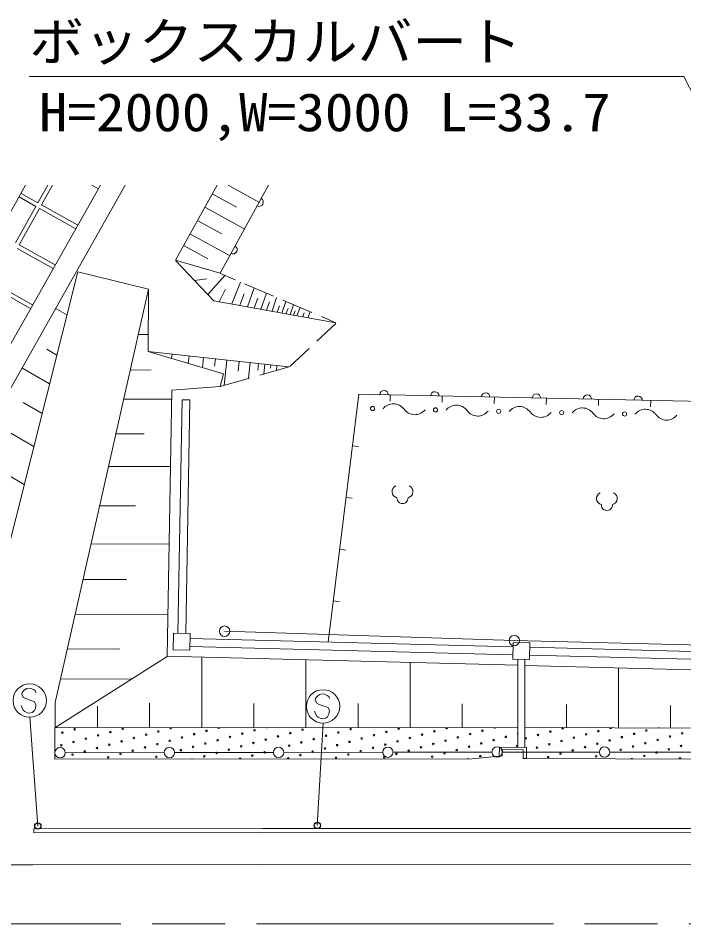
# Model space of a CAD drawing. Units: millimetres, scale not verified. Extents: x 40000 to 680000, y 20000 to 380000.
# Drawn here: x 304995 to 336936, y 290114 to 333589 of the extents above; entities that cross this region are included whole.
import ezdxf
from ezdxf.enums import TextEntityAlignment as Align

# ---------------------------------------------------------------- set-up
doc = ezdxf.new("R2010")
doc.units = ezdxf.units.MM
doc.header["$LTSCALE"] = 1000
doc.linetypes.add('CHAIN', pattern=[18.5, 12, -1.5, 3.5, -1.5])
for name, color, linetype, lineweight in [('M-BGD', 7, 'Continuous', 13), ('M-BMK', 2, 'CHAIN', 13), ('M-BMK-ROW', 30, 'Continuous', 13), ('M-STR-HTXT', 7, 'Continuous', 13), ('M-STR-STRC', 7, 'Continuous', 13)]:
    doc.layers.add(name, color=color, linetype=linetype, lineweight=lineweight)
doc.styles.add('ＭＳ ゴシック', font='')
doc.styles.get('ＭＳ ゴシック').set_extended_font_data('MS Gothic')

msp = doc.modelspace()

# ---------------------------------------------------------------- linework, layer by layer
at = {"layer": 'M-BGD'}
for p, q in [((290847, 299609), (305354, 325568)), ((308943, 325568), (293570, 298419)), ((294815, 298402), (310126, 325569)), ((305948, 324723), (306421, 325568)), ((306650, 325568), (306123, 324625)), ((308844, 325394), (308533, 325568)), ((312549, 321975), (314541, 325569)), ((314690, 321354), (317009, 325570)), ((315077, 325569), (316576, 324741)), ((305851, 324549), (305039, 325003)), ((305136, 325178), (305948, 324723)), ((314333, 325145), (315468, 324517)), ((304874, 322803), (305851, 324549)), ((306025, 324451), (305048, 322706)), ((307760, 323480), (306025, 324451)), ((306123, 324625), (307859, 323654)), ((313979, 324505), (315872, 323458)), ((313624, 323863), (314762, 323234)), ((313270, 323221), (315167, 322172)), ((305048, 322706), (306775, 321739)), ((312962, 322664), (314102, 322033)), ((306676, 321565), (304951, 322531)), ((312549, 321975), (314690, 321354)), ((312559, 321935), (314381, 320025)), ((304117, 306586), (307860, 321417)), ((311256, 320573), (307860, 321417)), ((315404, 321028), (314704, 321327)), ((313454, 320996), (314048, 321073)), ((314098, 320321), (314916, 321237)), ((315255, 319874), (315669, 320915)), ((305592, 319651), (303876, 320611)), ((303974, 320786), (305691, 319825)), ((307943, 305885), (311256, 320573)), ((311256, 320573), (311232, 317579)), ((314655, 319999), (314951, 320577)), ((317243, 320243), (315864, 320832)), ((316007, 319736), (316319, 320638)), ((314381, 320025), (320241, 318957)), ((315631, 319805), (315837, 320362)), ((316327, 319677), (316490, 320140)), ((316646, 319618), (316911, 320385)), ((317189, 319518), (317399, 320177)), ((317650, 319433), (317838, 319989)), ((319083, 319458), (317703, 320047)), ((307337, 319345), (306773, 319671)), ((316918, 319568), (317055, 319964)), ((317419, 319476), (317528, 319779)), ((317845, 319397), (317945, 319653)), ((318041, 319361), (318210, 319831)), ((318373, 319300), (318529, 319695)), ((318207, 319331), (318288, 319533)), ((318656, 319249), (318721, 319441)), ((318895, 319204), (319013, 319488)), ((320243, 318963), (319543, 319262)), ((319322, 318075), (320245, 318936)), ((310765, 318395), (311239, 318396)), ((306850, 317416), (306367, 317695)), ((314843, 316512), (311232, 317579)), ((311233, 317579), (317990, 316858)), ((312378, 317456), (312356, 317247)), ((313196, 317369), (313159, 317009)), ((318032, 316874), (318956, 317734)), ((313896, 317295), (313845, 316807)), ((314458, 317231), (314423, 316891)), ((315004, 317176), (314877, 315965)), ((315593, 317109), (315545, 316649)), ((316131, 317056), (316052, 316300)), ((316528, 317014), (316493, 316686)), ((316833, 316981), (316783, 316509)), ((317123, 316951), (317106, 316792)), ((306501, 316033), (305176, 316798)), ((310382, 316699), (311372, 316703)), ((314694, 315913), (314843, 316512)), ((317993, 316854), (316584, 316452)), ((317413, 316920), (317387, 316681)), ((316103, 316315), (314694, 315913)), ((312146, 302954), (312367, 315732)), ((314694, 315913), (312367, 315732)), ((310065, 315292), (312359, 315300)), ((312665, 304059), (312859, 315269)), ((312859, 315269), (313239, 315262)), ((313045, 304049), (313239, 315262)), ((319876, 303637), (321340, 315540)), ((360338, 314705), (321340, 315540)), ((322847, 315506), (322839, 315206)), ((325347, 315455), (325339, 315155)), ((327844, 315397), (327841, 315099)), ((330344, 315346), (330337, 315046)), ((332844, 315294), (332836, 314994)), ((335346, 315238), (335339, 314938)), ((306143, 314615), (305233, 315140)), ((305742, 313025), (303850, 314118)), ((309690, 313630), (311043, 313635)), ((321033, 313056), (321331, 313020)), ((305284, 311208), (303965, 311969)), ((309336, 312060), (312304, 312071)), ((320727, 310575), (321029, 310540)), ((308912, 310179), (310627, 310186)), ((308505, 308341), (312239, 308355)), ((320425, 308095), (320723, 308059)), ((308116, 306641), (310193, 306648)), ((307943, 305885), (306765, 300734)), ((320119, 305614), (320417, 305577)), ((307727, 304940), (312181, 304956)), ((312455, 304064), (312435, 303264)), ((313255, 304044), (312455, 304064)), ((313235, 303244), (313255, 304044)), ((313249, 303806), (328741, 303411)), ((328747, 303621), (328726, 302821)), ((329546, 303600), (328747, 303621)), ((329526, 302801), (329546, 303600)), ((307354, 303307), (309882, 303316)), ((312435, 303264), (313235, 303244)), ((313239, 303426), (328732, 303031)), ((329541, 303390), (356344, 302706)), ((312146, 302954), (306753, 299525)), ((312146, 302954), (313318, 302924)), ((313318, 302924), (328971, 302525)), ((313802, 302912), (313802, 299528)), ((318802, 302784), (318802, 299531)), ((323802, 302657), (323802, 299533)), ((328726, 302821), (329526, 302801)), ((328971, 298580), (328971, 302815)), ((329301, 298574), (329301, 302806)), ((329531, 303010), (356240, 302329)), ((329301, 302516), (357717, 301791)), ((333802, 302402), (333802, 299530)), ((307024, 301866), (310419, 301878)), ((306765, 300734), (306756, 298247)), ((308802, 300569), (308802, 299526)), ((311302, 300713), (311302, 299527)), ((316302, 300699), (316302, 299529)), ((321302, 300685), (321302, 299532)), ((326302, 300672), (326302, 299534)), ((331302, 300639), (331302, 299540)), ((336302, 300589), (336302, 299521)), ((329301, 299547), (348902, 299473)), ((306753, 299525), (328971, 299535)), ((306756, 298247), (306753, 298025)), ((307257, 298327), (312000, 298336)), ((312500, 298337), (317242, 298345)), ((317742, 298346), (322485, 298354)), ((322985, 298355), (327727, 298364)), ((328073, 298168), (328097, 298593)), ((328097, 298593), (329382, 298573)), ((328224, 298184), (328242, 298491)), ((328227, 298364), (332882, 298362)), ((328242, 298491), (329231, 298475)), ((329231, 298475), (329229, 298048)), ((329382, 298573), (329379, 298047)), ((333382, 298362), (338037, 298360)), ((306753, 298025), (326769, 298034)), ((326769, 298034), (328224, 298184)), ((329229, 298048), (329379, 298047)), ((329379, 298047), (348902, 297973)), ((316714, 294697), (305754, 294682)), ((305754, 294482), (305754, 294682)), ((316714, 294497), (305754, 294482)), ((360073, 294672), (316714, 294697)), ((360074, 294472), (316714, 294497))]:
    msp.add_line(p, q, dxfattribs=at)
for centre, radius in [((322001, 314850), 100), ((325021, 314784), 100), ((328049, 314716), 100), ((331070, 314651), 100), ((334090, 314585), 100), ((307117, 299295), 37.5), ((307706, 299454), 37.5), ((308833, 299163), 37.5), ((309422, 299322), 37.5), ((310011, 299481), 37.5), ((311137, 299191), 37.5), ((311727, 299350), 37.5), ((313442, 299219), 37.5), ((314031, 299378), 37.5), ((315157, 299087), 37.5), ((315747, 299246), 37.5), ((316336, 299405), 37.5), ((317462, 299115), 37.5), ((318051, 299274), 37.5), ((318641, 299433), 37.5), ((319767, 299143), 37.5), ((320356, 299301), 37.5), ((320945, 299460), 37.5), ((322072, 299170), 37.5), ((322661, 299329), 37.5), ((323250, 299488), 37.5), ((324376, 299198), 37.5), ((324966, 299357), 37.5), ((326681, 299225), 37.5), ((327270, 299384), 37.5), ((328396, 299094), 37.5), ((329941, 299182), 37.5), ((330530, 299341), 37.5), ((331120, 299499), 37.5), ((332246, 299209), 37.5), ((332835, 299368), 37.5), ((333961, 299078), 37.5), ((334550, 299237), 37.5), ((335140, 299396), 37.5), ((336266, 299106), 37.5), ((336855, 299264), 37.5), ((307065, 298687), 37.5), ((307654, 298846), 37.5), ((308243, 299005), 37.5), ((309369, 298714), 37.5), ((309959, 298873), 37.5), ((310548, 299032), 37.5), ((311674, 298742), 37.5), ((312263, 298901), 37.5), ((312853, 299060), 37.5), ((313979, 298770), 37.5), ((314568, 298928), 37.5), ((315694, 298638), 37.5), ((316284, 298797), 37.5), ((316873, 298956), 37.5), ((317999, 298666), 37.5), ((318588, 298825), 37.5), ((319178, 298984), 37.5), ((320304, 298693), 37.5), ((320893, 298852), 37.5), ((321482, 299011), 37.5), ((322608, 298721), 37.5), ((323198, 298880), 37.5), ((323787, 299039), 37.5), ((324913, 298749), 37.5), ((325502, 298908), 37.5), ((326092, 299066), 37.5), ((327218, 298776), 37.5), ((327807, 298935), 37.5), ((328933, 298645), 37.5), ((329352, 299023), 37.5), ((330478, 298732), 37.5), ((331067, 298891), 37.5), ((331656, 299050), 37.5), ((332783, 298760), 37.5), ((333372, 298919), 37.5), ((335087, 298788), 37.5), ((335677, 298947), 37.5), ((336803, 298656), 37.5), ((307007, 298327), 249), ((307602, 298238), 37.5), ((308191, 298396), 37.5), ((308780, 298555), 37.5), ((309906, 298265), 37.5), ((310496, 298424), 37.5), ((311085, 298583), 37.5), ((312250, 298336), 249), ((312800, 298452), 37.5), ((313390, 298611), 37.5), ((314516, 298320), 37.5), ((315105, 298479), 37.5), ((316820, 298348), 37.5), ((317492, 298346), 249), ((318536, 298217), 37.5), ((319125, 298376), 37.5), ((319714, 298534), 37.5), ((320841, 298244), 37.5), ((321430, 298403), 37.5), ((322019, 298562), 37.5), ((322735, 298355), 249), ((323145, 298272), 37.5), ((323735, 298431), 37.5), ((324324, 298590), 37.5), ((325450, 298299), 37.5), ((326039, 298458), 37.5), ((326629, 298617), 37.5), ((327977, 298364), 249), ((327977, 298364), 249), ((329889, 298574), 37.5), ((331015, 298283), 37.5), ((331604, 298442), 37.5), ((332193, 298601), 37.5), ((333132, 298362), 249), ((333909, 298470), 37.5), ((334498, 298629), 37.5), ((335624, 298339), 37.5), ((336214, 298497), 37.5), ((309317, 298106), 37.5), ((311622, 298134), 37.5), ((313926, 298161), 37.5), ((316231, 298189), 37.5), ((320251, 298085), 37.5), ((322556, 298113), 37.5), ((324861, 298141), 37.5), ((327166, 298168), 37.5), ((330426, 298124), 37.5), ((332730, 298152), 37.5), ((335035, 298180), 37.5)]:
    msp.add_circle(centre, radius, dxfattribs=at)
for centre, radius, start, end in [((316557, 324752), 201, 241.3405, 61.3404), ((316557, 324752), 201, 241.3405, 61.3405), ((315305, 322475), 201, 241.3405, 61.3404), ((315306, 322476), 201, 241.3405, 61.3405), ((322551, 315515), 199, 357.9696, 177.9695), ((324986, 315460), 199, 357.9696, 177.9695), ((327426, 315406), 199, 357.9696, 177.9695), ((329863, 315357), 199, 357.9696, 177.9695), ((332303, 315304), 199, 357.9696, 177.9695), ((334742, 315250), 199, 357.9696, 177.9695), ((322999, 314448), 628, 35.6275, 141.8114), ((324024, 315182), 628, 215.6275, 321.8114), ((326024, 314384), 628, 35.6275, 141.8114), ((329045, 314319), 628, 35.6275, 141.8114), ((332066, 314253), 628, 35.6275, 141.8114), ((335087, 314188), 628, 35.6275, 141.8114), ((327045, 315116), 628, 215.6275, 321.8114), ((330071, 315053), 628, 215.6275, 321.8114), ((333091, 314987), 628, 215.6275, 321.8114), ((336112, 314921), 628, 215.6275, 321.8114), ((323236, 310862), 299, 113.4484, 257.2818), ((323638, 310862), 299, 282.7182, 66.5516), ((323437, 310554), 267, 176.5286, 3.4714), ((333042, 310531), 299, 113.4484, 257.2818), ((333444, 310531), 299, 282.7182, 66.5516), ((333243, 310223), 267, 176.5286, 3.4714), ((312316, 299509), 37.5, 149.9478, 30.1021), ((314621, 299537), 37.5, 192.0385, 348.0115), ((316925, 299564), 37.5, 246.581, 293.469), ((325555, 299516), 37.5, 151.5786, 28.4714), ((327860, 299543), 37.5, 193.497, 346.5529), ((328986, 299253), 37.5, 112.6032, 247.3952), ((333424, 299527), 37.5, 172.8813, 6.686), ((335729, 299555), 37.5, 237.7778, 301.7894), ((313337, 298003), 37.5, 43.1347, 136.9153), ((315642, 298030), 37.5, 358.5403, 181.5097), ((317947, 298058), 37.5, 312.6993, 227.3506), ((326576, 298009), 37.5, 41.2157, 138.8342), ((334446, 298021), 37.5, 31.9573, 147.9008), ((336750, 298048), 37.5, 343.5579, 196.3002)]:
    msp.add_arc(centre, radius, start, end, dxfattribs=at)
at = {"layer": 'M-BMK'}
for p, q in [((308426, 290115), (288426, 290115)), ((328426, 290114), (308426, 290115)), ((349176, 290114), (328426, 290114))]:
    msp.add_line(p, q, dxfattribs=at)
at = {"layer": 'M-BMK-ROW'}
msp.add_lwpolyline([(314900, 304162), (328800, 303713), (348800, 303214), (356300, 303014)], dxfattribs=at)
for centre in [(314900, 304162), (328800, 303713)]:
    msp.add_circle(centre, 250, dxfattribs=at)
at = {"layer": 'M-STR-HTXT'}
msp.add_lwpolyline([(357143, 291535), (336931, 330791), (305531, 330791)], dxfattribs=at)
at = {"layer": 'M-STR-STRC'}
for p, q in [((305292, 301333), (305188, 301223)), ((305398, 301406), (305292, 301333)), ((305531, 301432), (305398, 301406)), ((305623, 301418), (305531, 301432)), ((305738, 301359), (305623, 301418)), ((305825, 301298), (305738, 301359)), ((305852, 301209), (305825, 301298)), ((305188, 301223), (305175, 301132)), ((305175, 301132), (305242, 300986)), ((305242, 300986), (305362, 300926)), ((305362, 300926), (305786, 300771)), ((319266, 300948), (319252, 300857)), ((319252, 300857), (319319, 300710)), ((319370, 301058), (319266, 300948)), ((319476, 301131), (319370, 301058)), ((319609, 301156), (319476, 301131)), ((319701, 301143), (319609, 301156)), ((319816, 301083), (319701, 301143)), ((319903, 301023), (319816, 301083)), ((319930, 300933), (319903, 301023)), ((305170, 300513), (305140, 300601)), ((305236, 300370), (305170, 300513)), ((305823, 300451), (305766, 300332)), ((305786, 300771), (305849, 300632)), ((305849, 300632), (305823, 300451)), ((319319, 300710), (319440, 300651)), ((319440, 300651), (319864, 300496)), ((319864, 300496), (319927, 300357)), ((305318, 300310), (305236, 300370)), ((305435, 300249), (305318, 300310)), ((305531, 300234), (305435, 300249)), ((305665, 300256), (305531, 300234)), ((305939, 294809), (305559, 300030)), ((305766, 300332), (305665, 300256)), ((319248, 300237), (319218, 300325)), ((319314, 300094), (319248, 300237)), ((319396, 300035), (319314, 300094)), ((319512, 299974), (319396, 300035)), ((319743, 299981), (319609, 299959)), ((319843, 300057), (319743, 299981)), ((319901, 300175), (319843, 300057)), ((319927, 300357), (319901, 300175)), ((319345, 294835), (319637, 299755)), ((319609, 299959), (319512, 299974))]:
    msp.add_line(p, q, dxfattribs=at)
msp.add_lwpolyline([(204014, 294521), (232269, 294507), (261747, 294473), (264116, 294397), (275631, 293806), (287522, 293185), (294271, 292954), (295437, 292945), (305700, 292945), (316693, 292960), (358824, 292982), (360217, 293048), (362079, 293582), (363747, 294562), (364763, 295816), (365297, 296995), (365701, 298245), (366036, 299844)], dxfattribs=at)
for centre in [(305550, 300830), (319628, 300555)]:
    msp.add_circle(centre, 800, dxfattribs=at)
at = {"layer": 'M-STR-STRC', "lineweight": 25}
for centre in [(305939, 294809), (319345, 294835)]:
    msp.add_circle(centre, 150, dxfattribs=at)

# ---------------------------------------------------------------- texts
at = {"layer": 'M-STR-HTXT', "style": 'ＭＳ ゴシック'}
for s, width, p in [('ボックスカルバート      ', 1.05, (305531, 330991)), ('H=2000,W=3000 L=33.7', 1.1, (305993, 327609))]:
    msp.add_text(s, height=1833, dxfattribs=dict(at, width=width)).set_placement(p, align=Align.BOTTOM_LEFT)

doc.saveas('drawing.dxf')
